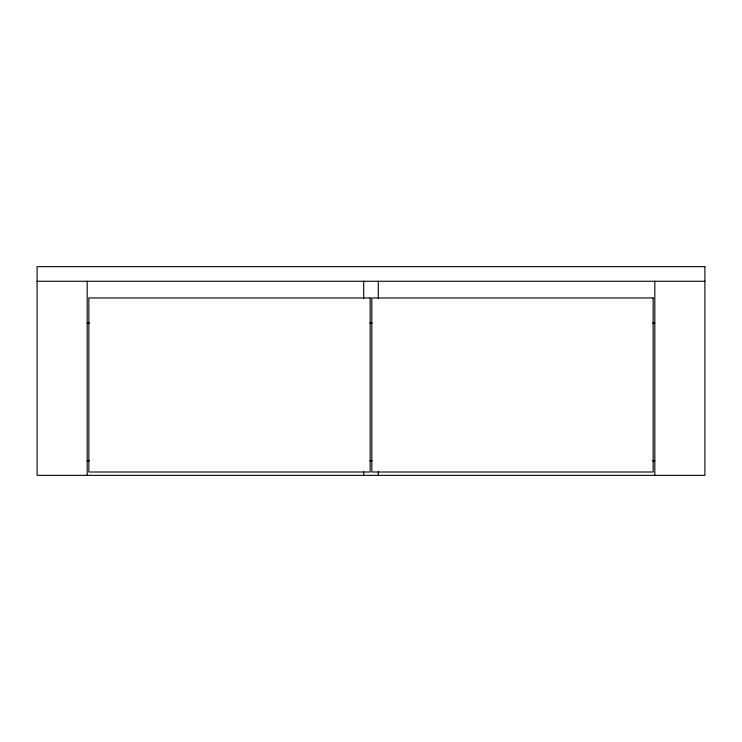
<?xml version="1.0" encoding="UTF-8"?>
<svg xmlns="http://www.w3.org/2000/svg" width="742" height="742" viewBox="0 0 742 742"><rect width="100%" height="100%" fill="white"/><g stroke="black" fill="none" stroke-linecap="round" stroke-linejoin="round"><path stroke-width="1.11" d="M37.1 281.264L704.9 281.264M87.185 323.002L89.504 323.002M369.841 323.002L372.159 323.002M652.496 323.002L654.815 323.002M87.185 460.736L89.504 460.736M369.841 460.736L372.159 460.736M652.496 460.736L654.815 460.736M654.815 281.264L654.815 475.344M378.299 281.264L378.299 298.59M378.299 471.875L378.299 475.344M363.691 281.264L363.691 298.59M363.691 471.875L363.691 475.344M87.185 281.264L87.185 475.344M704.9 266.656L37.1 266.656L37.1 475.344L704.9 475.344L704.9 266.656M370.165 297.959L88.855 297.959L88.855 472.005L370.165 472.005L370.165 297.959M653.146 297.959L371.835 297.959L371.835 472.005L653.146 472.005L653.146 297.959"/></g></svg>
